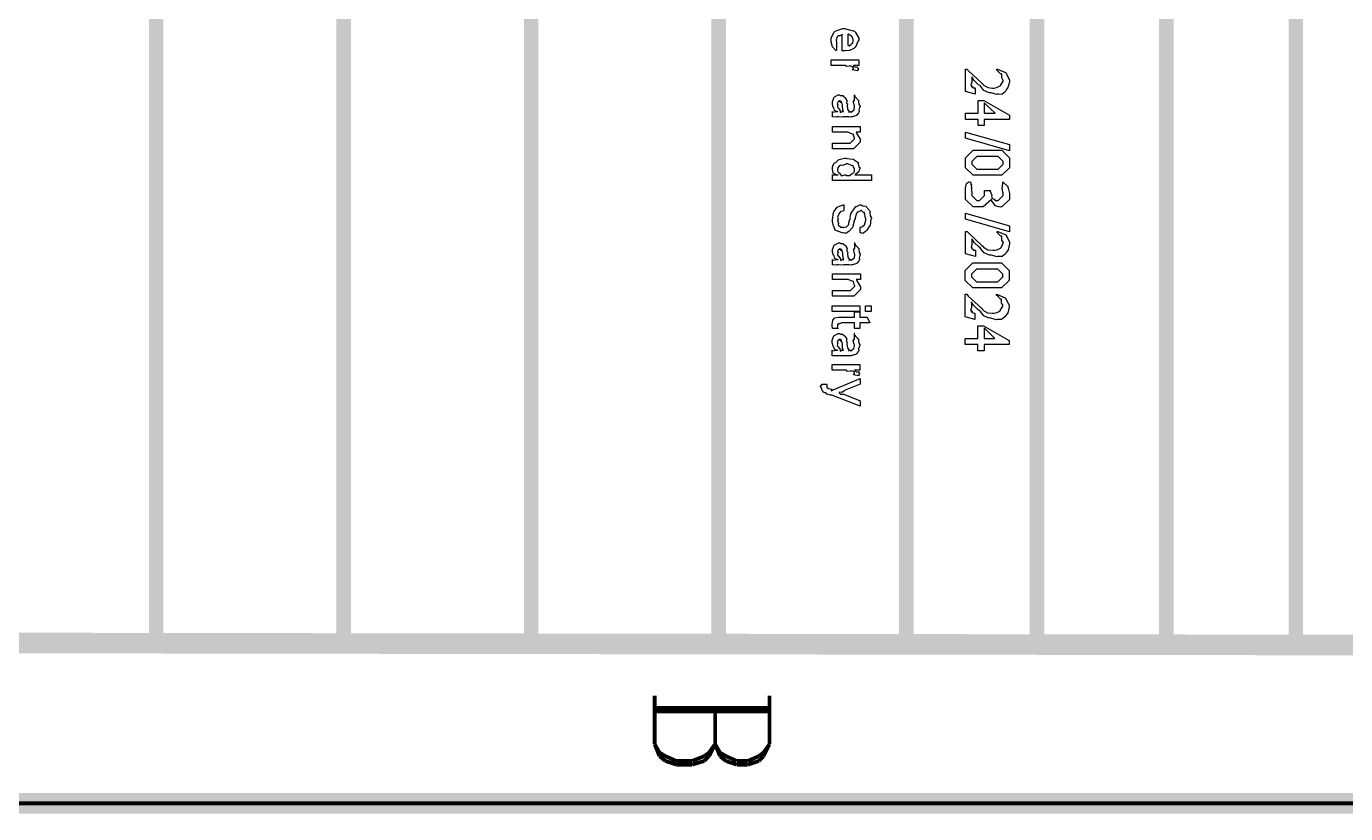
# Model space of a CAD drawing. Extents: x 0.1 to 11.6, y 0.3 to 16.2.
# Drawn here: x 1.958 to 3.775, y 0.296 to 1.381 of the extents above; entities that cross this region are included whole.
import ezdxf

# ---------------------------------------------------------------- set-up
doc = ezdxf.new("R2010")
doc.units = 0
doc.layers.get('0').update_dxf_attribs({"linetype": 'CONTINUOUS'})

msp = doc.modelspace()

# ---------------------------------------------------------------- linework, layer by layer
at = {"color": 0, "const_width": 0.005208}
msp.add_lwpolyline([(0.155003, 16.22), (11.57, 16.22), (11.57, 0.310004), (0.155003, 0.310004), (0.155003, 16.22)], close=True, dxfattribs=at)
at = {"color": 0}
for points, const_width in [([(2.13667, 0.530003), (2.13667, 4.18001)], 0.02), ([(2.39501, 0.530003), (2.39501, 4.18001)], 0.02), ([(2.65332, 0.530003), (2.65332, 4.18001)], 0.02), ([(2.91168, 0.530003), (2.91168, 4.18001)], 0.02), ([(3.16997, 0.528321), (3.16997, 4.18001)], 0.02), ([(3.34999, 0.528321), (3.34999, 4.18001)], 0.02), ([(3.52832, 0.528321), (3.52832, 4.18001)], 0.02), ([(3.70665, 0.528321), (3.70665, 4.18001)], 0.02), ([(11.315, 0.516656), (0.398329, 0.533311)], 0.028333), ([(2.82335, 0.391656), (2.82335, 0.458333)], 0.005208), ([(2.98167, 0.458333), (2.98167, 0.391656)], 0.005208), ([(2.98167, 0.441678), (2.82335, 0.441678)], 0.005208), ([(2.98167, 0.436686), (2.82335, 0.436686)], 0.005208), ([(2.90668, 0.436686), (2.90668, 0.391656)], 0.005208), ([(2.83003, 0.375), (2.82335, 0.391656)], 0.005208), ([(2.83003, 0.379992), (2.82335, 0.391656)], 0.005208), ([(2.83832, 0.375), (2.83003, 0.379992)], 0.005208), ([(2.89833, 0.379992), (2.89165, 0.375)], 0.005208), ([(2.90668, 0.391656), (2.89833, 0.375)], 0.005208), ([(2.90668, 0.391656), (2.89833, 0.379992)], 0.005208), ([(2.91336, 0.375), (2.90668, 0.391656)], 0.005208), ([(2.91336, 0.379992), (2.90668, 0.391656)], 0.005208), ([(2.92165, 0.375), (2.91336, 0.379992)], 0.005208), ([(2.97331, 0.379992), (2.96669, 0.375)], 0.005208), ([(2.98167, 0.391656), (2.97331, 0.375)], 0.005208), ([(2.98167, 0.391656), (2.97331, 0.379992)], 0.005208), ([(2.83832, 0.368326), (2.83003, 0.375)], 0.005208), ([(2.85335, 0.368326), (2.83832, 0.375)], 0.005208), ([(2.85335, 0.363336), (2.83832, 0.368326)], 0.005208), ([(2.875, 0.368326), (2.85335, 0.368326)], 0.005208), ([(2.875, 0.363336), (2.85335, 0.363336)], 0.005208), ([(2.89165, 0.375), (2.875, 0.368326)], 0.005208), ([(2.89165, 0.368326), (2.875, 0.363336)], 0.005208), ([(2.89833, 0.375), (2.89165, 0.368326)], 0.005208), ([(2.92165, 0.368326), (2.91336, 0.375)], 0.005208), ([(2.93668, 0.368326), (2.92165, 0.375)], 0.005208), ([(2.93668, 0.363336), (2.92165, 0.368326)], 0.005208), ([(2.95167, 0.368326), (2.93668, 0.368326)], 0.005208), ([(2.95167, 0.363336), (2.93668, 0.363336)], 0.005208), ([(2.96669, 0.375), (2.95167, 0.368326)], 0.005208), ([(2.96669, 0.368326), (2.95167, 0.363336)], 0.005208), ([(2.97331, 0.375), (2.96669, 0.368326)], 0.005208), ([(11.57, 0.310004), (0.155003, 0.310004)], 0.028333)]:
    msp.add_lwpolyline(points, dxfattribs=dict(at, const_width=const_width))
for points in [[(3.07406, 1.3546), (3.07406, 1.34722), (3.07281, 1.34717), (3.06874, 1.35178), (3.06842, 1.35243), (3.06842, 1.35243), (3.06646, 1.35943), (3.06646, 1.36176), (3.06646, 1.36469), (3.07058, 1.37277), (3.07146, 1.37348), (3.07183, 1.37402), (3.08192, 1.37761), (3.08535, 1.3776), (3.08649, 1.37712), (3.09879, 1.37403), (3.09967, 1.37326), (3.10004, 1.3724), (3.10465, 1.36458), (3.10465, 1.36198), (3.10379, 1.36051), (3.09993, 1.35205), (3.09901, 1.35135), (3.09771, 1.34999), (3.09179, 1.34717), (3.08561, 1.34701), (3.08361, 1.34701), (3.08333, 1.34684), (3.08219, 1.34701), (3.08188, 1.34701), (3.08188, 1.36979), (3.08128, 1.36903), (3.07824, 1.36757), (3.07622, 1.36773), (3.07601, 1.36741), (3.07519, 1.36659), (3.07329, 1.36361), (3.07406, 1.36225), (3.07406, 1.36176), (3.07351, 1.36111), (3.07406, 1.35835), (3.07406, 1.35742), (3.07378, 1.35731), (3.07406, 1.35531), (3.07406, 1.3546)], [(3.08946, 1.36979), (3.08946, 1.3546), (3.0894, 1.35455), (3.09115, 1.3539), (3.09412, 1.35612), (3.09446, 1.35634), (3.09446, 1.35634), (3.09636, 1.35732), (3.09706, 1.361), (3.09706, 1.3622), (3.09679, 1.36236), (3.09521, 1.3673), (3.09489, 1.36762), (3.09467, 1.36735), (3.09, 1.36979), (3.08946, 1.36979)], [(3.06651, 1.33464), (3.10471, 1.33464), (3.10471, 1.32682), (3.09711, 1.32682), (3.0975, 1.32601), (3.10064, 1.32427), (3.10297, 1.32503), (3.10319, 1.32487), (3.10297, 1.32444), (3.10319, 1.32254), (3.10471, 1.3227), (3.10471, 1.3227), (3.10417, 1.32216), (3.10297, 1.31999), (3.10325, 1.31934), (3.10319, 1.31923), (3.0956, 1.32075), (3.0956, 1.32075), (3.09711, 1.32254), (3.09711, 1.32313), (3.09711, 1.32313), (3.09603, 1.32498), (3.09581, 1.32509), (3.09581, 1.32509), (3.09287, 1.32628), (3.09256, 1.32639), (3.09147, 1.32579), (3.08757, 1.32525), (3.08594, 1.32682), (3.08539, 1.32682), (3.06651, 1.32682), (3.06651, 1.33464)], [(3.26486, 1.28722), (3.25142, 1.29069), (3.25142, 1.32172), (3.25358, 1.32172), (3.25558, 1.31933), (3.27387, 1.30252), (3.27528, 1.30154), (3.27582, 1.29997), (3.28213, 1.29622), (3.28868, 1.29568), (3.2909, 1.29568), (3.2909, 1.29568), (3.29432, 1.29638), (3.29921, 1.29861), (3.29981, 1.29915), (3.29981, 1.29932), (3.30328, 1.30523), (3.30328, 1.30718), (3.30311, 1.30713), (3.30143, 1.30968), (3.30143, 1.31445), (3.30111, 1.315), (3.30007, 1.31499), (3.29531, 1.31993), (3.2946, 1.3202), (3.2946, 1.32172), (3.29585, 1.32156), (3.30664, 1.31684), (3.3074, 1.31608), (3.30811, 1.31461), (3.31196, 1.30696), (3.31196, 1.30436), (3.31153, 1.30235), (3.31006, 1.29638), (3.30778, 1.29302), (3.30697, 1.29221), (3.30626, 1.29063), (3.3016, 1.28694), (3.29682, 1.28722), (3.29525, 1.28722), (3.29428, 1.28662), (3.28683, 1.28884), (3.28614, 1.28917), (3.28401, 1.28895), (3.27701, 1.29204), (3.27246, 1.29785), (3.2716, 1.29893), (3.26938, 1.30029), (3.26292, 1.30664), (3.26031, 1.31098), (3.2601, 1.3113), (3.2601, 1.30284), (3.2596, 1.30214), (3.259, 1.29953), (3.26025, 1.29932), (3.26031, 1.29915), (3.26004, 1.29893), (3.25976, 1.29752), (3.26161, 1.29736), (3.26183, 1.2972), (3.26167, 1.29714), (3.26178, 1.29601), (3.26454, 1.29579), (3.26486, 1.29568), (3.26486, 1.28722)], [(3.07574, 1.26335), (3.07488, 1.26302), (3.07124, 1.26454), (3.07015, 1.26828), (3.06988, 1.26877), (3.06944, 1.26904), (3.06814, 1.27344), (3.06814, 1.27485), (3.06814, 1.27702), (3.07047, 1.28304), (3.07096, 1.28353), (3.07118, 1.28375), (3.07639, 1.28635), (3.07813, 1.28635), (3.07813, 1.28635), (3.07932, 1.28532), (3.08251, 1.28548), (3.0829, 1.28527), (3.08317, 1.28467), (3.08594, 1.28277), (3.08615, 1.28244), (3.08599, 1.28196), (3.08817, 1.2787), (3.08832, 1.27832), (3.088, 1.2775), (3.08778, 1.27468), (3.08892, 1.27371), (3.08897, 1.27333), (3.08854, 1.27176), (3.08908, 1.2666), (3.09093, 1.26389), (3.09115, 1.26335), (3.09093, 1.26307), (3.09082, 1.26199), (3.09201, 1.26334), (3.09244, 1.26335), (3.09239, 1.26329), (3.09392, 1.26237), (3.09679, 1.26465), (3.097, 1.26487), (3.097, 1.26487), (3.09814, 1.26579), (3.09874, 1.26953), (3.09874, 1.27073), (3.09847, 1.271), (3.09728, 1.27588), (3.097, 1.27615), (3.097, 1.27615), (3.09819, 1.27848), (3.09874, 1.27854), (3.09874, 1.28635), (3.09847, 1.28613), (3.09912, 1.28385), (3.09961, 1.28353), (3.09982, 1.28293), (3.10428, 1.2787), (3.1046, 1.2781), (3.10428, 1.27691), (3.10482, 1.27284), (3.10633, 1.27062), (3.10633, 1.26986), (3.10558, 1.26893), (3.1046, 1.26514), (3.10503, 1.26275), (3.10482, 1.26226), (3.10411, 1.26134), (3.10211, 1.25846), (3.10135, 1.25808), (3.10113, 1.25792), (3.10026, 1.25727), (3.09581, 1.25608), (3.09526, 1.25597), (3.09424, 1.25575), (3.09119, 1.25537), (3.09033, 1.25575), (3.09006, 1.25575), (3.08399, 1.25575), (3.08274, 1.25548), (3.0765, 1.25575), (3.07443, 1.25575), (3.07335, 1.25548), (3.06944, 1.25575), (3.06814, 1.25575), (3.06814, 1.26335), (3.06857, 1.26253), (3.07394, 1.26335), (3.07574, 1.26335)], [(3.08356, 1.26335), (3.08356, 1.26335), (3.08257, 1.26546), (3.08231, 1.27073), (3.08225, 1.27159), (3.08214, 1.27165), (3.08143, 1.27572), (3.08137, 1.27593), (3.08094, 1.27577), (3.07932, 1.27588), (3.08035, 1.27783), (3.08029, 1.27789), (3.07981, 1.27756), (3.07807, 1.27691), (3.07899, 1.27854), (3.07899, 1.27854), (3.0784, 1.27805), (3.07633, 1.27669), (3.07661, 1.27724), (3.07661, 1.27724), (3.07607, 1.27653), (3.07488, 1.27398), (3.07574, 1.273), (3.07574, 1.27268), (3.07531, 1.27203), (3.07503, 1.26926), (3.07661, 1.26807), (3.07682, 1.26769), (3.07671, 1.26758), (3.07921, 1.26443), (3.07943, 1.26421), (3.07915, 1.26383), (3.07915, 1.2621), (3.0816, 1.26335), (3.08247, 1.26335), (3.08356, 1.26335)], [(3.2775, 1.24387), (3.26882, 1.24387), (3.26882, 1.25233), (3.25146, 1.25233), (3.25146, 1.26101), (3.26882, 1.26101), (3.26882, 1.27837), (3.27664, 1.27837), (3.31201, 1.25819), (3.31201, 1.25233), (3.2775, 1.25233), (3.2775, 1.24387)], [(3.2775, 1.26101), (3.29226, 1.26101), (3.2775, 1.27534), (3.2775, 1.26101)], [(3.06819, 1.24268), (3.10639, 1.24268), (3.10639, 1.23486), (3.10075, 1.23486), (3.10129, 1.23324), (3.10439, 1.22873), (3.10639, 1.22504), (3.10639, 1.2238), (3.10639, 1.22119), (3.09728, 1.21208), (3.09119, 1.21208), (3.06819, 1.21208), (3.06819, 1.21967), (3.08946, 1.21967), (3.09272, 1.21967), (3.09879, 1.22575), (3.09879, 1.2264), (3.09853, 1.22667), (3.09679, 1.23204), (3.0964, 1.23248), (3.09597, 1.23204), (3.08946, 1.23487), (3.08729, 1.23487), (3.06819, 1.23487), (3.06819, 1.24268)], [(3.31213, 1.2092), (3.25157, 1.22656), (3.25157, 1.23502), (3.31213, 1.21766), (3.31213, 1.2092)], [(3.28157, 1.20991), (3.30176, 1.20991), (3.31218, 1.19949), (3.31218, 1.19255), (3.31218, 1.1856), (3.30176, 1.1754), (3.28222, 1.1754), (3.26204, 1.1754), (3.25163, 1.1856), (3.25163, 1.19298), (3.25163, 1.19949), (3.26204, 1.20991), (3.28157, 1.20991)], [(3.28093, 1.20123), (3.26725, 1.20123), (3.26031, 1.19428), (3.26031, 1.19276), (3.26031, 1.19081), (3.26725, 1.18387), (3.28375, 1.18387), (3.29656, 1.18387), (3.3035, 1.19081), (3.3035, 1.19255), (3.3035, 1.19428), (3.29656, 1.20123), (3.28093, 1.20123)], [(3.06831, 1.17594), (3.07633, 1.17594), (3.07476, 1.17567), (3.06928, 1.17839), (3.06831, 1.18343), (3.06831, 1.18506), (3.06831, 1.18679), (3.07026, 1.19146), (3.07069, 1.192), (3.07069, 1.192), (3.07324, 1.19331), (3.07667, 1.19689), (3.07742, 1.19721), (3.07742, 1.19721), (3.0849, 1.19895), (3.0874, 1.19895), (3.08789, 1.19846), (3.09663, 1.1977), (3.09739, 1.19743), (3.09799, 1.19678), (3.10368, 1.19298), (3.10411, 1.19244), (3.10389, 1.19124), (3.10487, 1.18728), (3.1065, 1.18566), (3.1065, 1.18506), (3.10585, 1.18435), (3.1046, 1.18148), (3.10454, 1.18012), (3.10433, 1.17985), (3.10329, 1.17936), (3.09967, 1.17621), (3.09912, 1.17594), (3.1219, 1.17594), (3.1219, 1.16835), (3.06831, 1.16835), (3.06831, 1.17594)], [(3.0874, 1.19114), (3.08621, 1.19032), (3.08171, 1.18908), (3.07921, 1.18934), (3.07872, 1.18896), (3.07775, 1.18815), (3.07525, 1.18527), (3.0759, 1.18397), (3.0759, 1.18354), (3.07547, 1.18294), (3.07563, 1.18001), (3.07824, 1.17849), (3.07872, 1.17811), (3.07856, 1.17752), (3.08083, 1.17486), (3.08539, 1.17594), (3.08697, 1.17594), (3.0874, 1.17529), (3.09174, 1.17518), (3.0956, 1.17795), (3.09608, 1.17833), (3.09614, 1.17828), (3.09814, 1.17909), (3.0989, 1.18262), (3.0989, 1.18375), (3.09864, 1.18392), (3.09651, 1.18885), (3.09608, 1.18918), (3.09565, 1.18864), (3.08946, 1.19113), (3.0874, 1.19114)], [(3.30354, 1.16656), (3.30339, 1.16607), (3.30968, 1.15994), (3.31006, 1.15918), (3.31017, 1.15788), (3.31222, 1.15039), (3.31222, 1.14789), (3.31222, 1.14225), (3.30181, 1.13205), (3.30029, 1.13205), (3.29878, 1.13151), (3.29297, 1.1333), (3.28836, 1.1391), (3.28728, 1.14052), (3.28728, 1.14225), (3.27599, 1.13205), (3.27186, 1.13205), (3.2621, 1.13205), (3.25168, 1.14225), (3.25168, 1.15593), (3.25168, 1.15804), (3.25293, 1.16401), (3.25319, 1.16439), (3.25319, 1.16439), (3.25597, 1.16656), (3.25689, 1.16656), (3.25689, 1.16656), (3.25906, 1.16585), (3.25928, 1.16569), (3.25906, 1.16509), (3.25911, 1.16292), (3.26036, 1.16309), (3.26036, 1.16309), (3.25999, 1.1626), (3.25922, 1.16092), (3.26036, 1.16113), (3.26036, 1.16113), (3.25993, 1.1607), (3.25922, 1.15885), (3.26036, 1.15815), (3.26036, 1.15788), (3.25988, 1.15733), (3.25922, 1.15511), (3.26036, 1.15462), (3.26036, 1.15441), (3.25999, 1.15424), (3.26036, 1.15196), (3.26036, 1.15115), (3.26036, 1.14746), (3.26731, 1.14052), (3.26796, 1.14052), (3.27078, 1.14052), (3.27772, 1.14746), (3.27772, 1.15332), (3.27772, 1.15441), (3.28618, 1.15441), (3.28569, 1.1537), (3.28771, 1.14806), (3.28792, 1.14746), (3.2876, 1.14659), (3.28851, 1.14328), (3.29124, 1.14252), (3.29161, 1.14225), (3.2915, 1.1422), (3.29237, 1.14057), (3.29536, 1.14052), (3.29639, 1.14052), (3.2966, 1.14052), (3.30354, 1.14746), (3.30354, 1.15202), (3.30296, 1.15213), (3.30208, 1.15744), (3.303, 1.16417), (3.3029, 1.16504), (3.30354, 1.16656)], [(3.08382, 1.13455), (3.08382, 1.12673), (3.08339, 1.12603), (3.07975, 1.12543), (3.07949, 1.12522), (3.07872, 1.12451), (3.07667, 1.12207), (3.07693, 1.12115), (3.07688, 1.12088), (3.07622, 1.12012), (3.07514, 1.11708), (3.07601, 1.11507), (3.07601, 1.11437), (3.07542, 1.11388), (3.07656, 1.10916), (3.07667, 1.10872), (3.07633, 1.10813), (3.07661, 1.10568), (3.07861, 1.10547), (3.07883, 1.10525), (3.07867, 1.10514), (3.07915, 1.10373), (3.08197, 1.10395), (3.08296, 1.10395), (3.08333, 1.10368), (3.08735, 1.10449), (3.08772, 1.1046), (3.08772, 1.1046), (3.09076, 1.10758), (3.09099, 1.10807), (3.09099, 1.10807), (3.09071, 1.1103), (3.09287, 1.11567), (3.09315, 1.11675), (3.0925, 1.11768), (3.09343, 1.12229), (3.09614, 1.12603), (3.0964, 1.12652), (3.0964, 1.12652), (3.10069, 1.13227), (3.10118, 1.1326), (3.10124, 1.1326), (3.10607, 1.13455), (3.10769, 1.13455), (3.10769, 1.13455), (3.10997, 1.13325), (3.11431, 1.13276), (3.11486, 1.13238), (3.11501, 1.13167), (3.11974, 1.12641), (3.12007, 1.12565), (3.11963, 1.12435), (3.12022, 1.11968), (3.12201, 1.11686), (3.12201, 1.11588), (3.12099, 1.1148), (3.12039, 1.10645), (3.12007, 1.10568), (3.11908, 1.10471), (3.11654, 1.10123), (3.11518, 1.09939), (3.11464, 1.09896), (3.11388, 1.09787), (3.11029, 1.09543), (3.10736, 1.09619), (3.10661, 1.09614), (3.10661, 1.10395), (3.10661, 1.10395), (3.10872, 1.1046), (3.11214, 1.10677), (3.11247, 1.1072), (3.11247, 1.1072), (3.11442, 1.11355), (3.11442, 1.11567), (3.11404, 1.11654), (3.11257, 1.1237), (3.11225, 1.12413), (3.11171, 1.1238), (3.10835, 1.12673), (3.10726, 1.12673), (3.10639, 1.12614), (3.10335, 1.12478), (3.10292, 1.12505), (3.10292, 1.125), (3.10211, 1.12391), (3.10032, 1.12028), (3.09972, 1.11648), (3.09944, 1.11523), (3.09885, 1.11388), (3.0964, 1.10509), (3.09619, 1.1046), (3.09586, 1.10357), (3.09153, 1.09863), (3.09099, 1.09831), (3.09006, 1.09738), (3.08653, 1.09527), (3.08447, 1.09614), (3.08382, 1.09614), (3.08311, 1.09548), (3.07661, 1.09814), (3.07601, 1.09853), (3.07531, 1.0982), (3.07189, 1.09972), (3.07069, 1.10417), (3.07036, 1.10482), (3.06988, 1.10514), (3.06842, 1.11176), (3.06842, 1.11393), (3.06842, 1.11393), (3.06982, 1.12424), (3.07015, 1.125), (3.07015, 1.125), (3.07497, 1.13151), (3.07557, 1.13194), (3.07557, 1.13205), (3.08306, 1.13455), (3.08382, 1.13455)], [(3.31228, 1.09738), (3.25174, 1.11475), (3.25174, 1.12321), (3.31228, 1.10585), (3.31228, 1.09738)], [(3.26525, 1.06358), (3.25179, 1.06706), (3.25179, 1.09809), (3.25396, 1.09809), (3.25597, 1.0957), (3.27425, 1.07888), (3.27567, 1.07791), (3.27621, 1.07633), (3.2825, 1.07259), (3.28907, 1.07205), (3.29129, 1.07205), (3.29129, 1.07205), (3.29471, 1.07275), (3.29958, 1.07498), (3.30018, 1.07552), (3.30018, 1.07568), (3.30365, 1.0816), (3.30365, 1.08355), (3.3035, 1.0835), (3.30181, 1.08605), (3.30181, 1.09082), (3.30149, 1.09136), (3.30046, 1.09136), (3.29568, 1.0963), (3.29497, 1.09657), (3.29497, 1.09809), (3.29622, 1.09793), (3.30701, 1.09321), (3.30778, 1.09245), (3.30849, 1.09098), (3.31233, 1.08333), (3.31233, 1.08073), (3.3119, 1.07872), (3.31044, 1.07275), (3.30817, 1.06939), (3.30735, 1.06858), (3.30664, 1.067), (3.30197, 1.06331), (3.29719, 1.06358), (3.29563, 1.06358), (3.29465, 1.06299), (3.28722, 1.06521), (3.28651, 1.06554), (3.2844, 1.06532), (3.2774, 1.06841), (3.27285, 1.07422), (3.27197, 1.0753), (3.26975, 1.07666), (3.26329, 1.08301), (3.26069, 1.08735), (3.26047, 1.08767), (3.26047, 1.07921), (3.25999, 1.0785), (3.25939, 1.0759), (3.26064, 1.07568), (3.26069, 1.07552), (3.26042, 1.0753), (3.26014, 1.07389), (3.26199, 1.07373), (3.26221, 1.07357), (3.26204, 1.07351), (3.26215, 1.07237), (3.26492, 1.07216), (3.26525, 1.07205), (3.26525, 1.06358)], [(3.07607, 1.05941), (3.07519, 1.05908), (3.07156, 1.0606), (3.07047, 1.06434), (3.07021, 1.06483), (3.06976, 1.0651), (3.06847, 1.0695), (3.06847, 1.07091), (3.06847, 1.07308), (3.07081, 1.0791), (3.07129, 1.07959), (3.0715, 1.07981), (3.07671, 1.08241), (3.07844, 1.08241), (3.07844, 1.08241), (3.07964, 1.08138), (3.08285, 1.08154), (3.08322, 1.08132), (3.0835, 1.08073), (3.08626, 1.07883), (3.08649, 1.0785), (3.08632, 1.07802), (3.08849, 1.07476), (3.08865, 1.07438), (3.08832, 1.07357), (3.08811, 1.07074), (3.08925, 1.06977), (3.08931, 1.06939), (3.08886, 1.06782), (3.0894, 1.06266), (3.09125, 1.05995), (3.09147, 1.05941), (3.09125, 1.05913), (3.09114, 1.05805), (3.09233, 1.05941), (3.09278, 1.05941), (3.09272, 1.05935), (3.09424, 1.05843), (3.09711, 1.06071), (3.09733, 1.06092), (3.09733, 1.06092), (3.09847, 1.06185), (3.09907, 1.06559), (3.09907, 1.06679), (3.09879, 1.06706), (3.0976, 1.07194), (3.09733, 1.07221), (3.09733, 1.07221), (3.09853, 1.07454), (3.09907, 1.0746), (3.09907, 1.08241), (3.09879, 1.08219), (3.09944, 1.07992), (3.09993, 1.07959), (3.10015, 1.07899), (3.1046, 1.07476), (3.10493, 1.07416), (3.1046, 1.07297), (3.10514, 1.0689), (3.10667, 1.06668), (3.10667, 1.06592), (3.1059, 1.065), (3.10493, 1.0612), (3.10536, 1.05881), (3.10514, 1.05832), (3.10444, 1.0574), (3.10243, 1.05452), (3.10167, 1.05414), (3.10146, 1.05398), (3.10058, 1.05333), (3.09614, 1.05214), (3.0956, 1.05203), (3.09457, 1.05181), (3.09153, 1.05143), (3.09065, 1.05181), (3.09039, 1.05181), (3.08431, 1.05181), (3.08306, 1.05154), (3.07682, 1.05181), (3.07476, 1.05181), (3.07368, 1.05154), (3.06976, 1.05181), (3.06847, 1.05181), (3.06847, 1.05941), (3.0689, 1.05859), (3.07428, 1.05941), (3.07607, 1.05941)], [(3.08388, 1.05941), (3.08388, 1.05941), (3.0829, 1.06152), (3.08263, 1.06679), (3.08257, 1.06765), (3.08247, 1.06771), (3.08176, 1.07178), (3.08171, 1.07199), (3.08128, 1.07183), (3.07964, 1.07194), (3.08068, 1.07389), (3.08062, 1.07395), (3.08014, 1.07362), (3.0784, 1.07297), (3.07932, 1.0746), (3.07932, 1.0746), (3.07872, 1.07411), (3.07667, 1.07275), (3.07693, 1.07329), (3.07693, 1.07329), (3.07639, 1.07259), (3.07519, 1.07004), (3.07607, 1.06907), (3.07607, 1.06874), (3.07563, 1.06809), (3.07536, 1.06532), (3.07693, 1.06413), (3.07715, 1.06375), (3.07704, 1.06364), (3.07954, 1.06049), (3.07975, 1.06027), (3.07949, 1.0599), (3.07949, 1.05816), (3.08192, 1.05941), (3.08279, 1.05941), (3.08388, 1.05941)], [(3.28099, 1.05474), (3.30117, 1.05474), (3.31158, 1.04432), (3.31158, 1.03738), (3.31158, 1.03044), (3.30117, 1.02024), (3.28162, 1.02023), (3.26144, 1.02024), (3.25103, 1.03044), (3.25103, 1.03782), (3.25103, 1.04432), (3.26144, 1.05474), (3.28099, 1.05474)], [(3.06857, 1.0395), (3.10678, 1.0395), (3.10678, 1.03169), (3.10113, 1.03168), (3.10167, 1.03006), (3.10476, 1.02556), (3.10678, 1.02187), (3.10678, 1.02062), (3.10678, 1.01802), (3.09765, 1.0089), (3.09158, 1.0089), (3.06858, 1.0089), (3.06858, 1.01649), (3.08985, 1.01649), (3.0931, 1.01649), (3.09918, 1.02257), (3.09918, 1.02322), (3.0989, 1.02349), (3.09717, 1.02886), (3.09679, 1.0293), (3.09636, 1.02886), (3.08985, 1.03169), (3.08767, 1.03169), (3.06858, 1.03169), (3.06857, 1.0395)], [(3.28033, 1.04606), (3.26665, 1.04606), (3.25971, 1.03912), (3.25971, 1.0376), (3.25971, 1.03564), (3.26665, 1.0287), (3.28315, 1.0287), (3.29596, 1.0287), (3.3029, 1.03564), (3.3029, 1.03738), (3.3029, 1.03912), (3.29596, 1.04606), (3.28033, 1.04606)], [(3.26454, 0.97694), (3.25108, 0.980414), (3.25108, 1.01145), (3.25325, 1.01145), (3.25526, 1.00906), (3.27354, 0.992242), (3.27496, 0.991264), (3.2755, 0.989692), (3.28179, 0.985947), (3.28836, 0.985404), (3.29058, 0.985404), (3.29058, 0.985404), (3.294, 0.986111), (3.29889, 0.988333), (3.29949, 0.988876), (3.29949, 0.989038), (3.30296, 0.994953), (3.30296, 0.996907), (3.30279, 0.996851), (3.30111, 0.999401), (3.30111, 1.00418), (3.30078, 1.00472), (3.29975, 1.00472), (3.29497, 1.00966), (3.29428, 1.00993), (3.29428, 1.01145), (3.29551, 1.01128), (3.30632, 1.00656), (3.30707, 1.0058), (3.30778, 1.00434), (3.31164, 0.99669), (3.31164, 0.994085), (3.31119, 0.992078), (3.30974, 0.98611), (3.30746, 0.982747), (3.30664, 0.981932), (3.30593, 0.98036), (3.30126, 0.976669), (3.2965, 0.976939), (3.29492, 0.97694), (3.29394, 0.976346), (3.28651, 0.978568), (3.28581, 0.978893), (3.28369, 0.978676), (3.27669, 0.981769), (3.27214, 0.987574), (3.27126, 0.988661), (3.26904, 0.990015), (3.26258, 0.996365), (3.25999, 1.0007), (3.25976, 1.00103), (3.25976, 0.992567), (3.25928, 0.99186), (3.25868, 0.989256), (3.25993, 0.989039), (3.25999, 0.988876), (3.25971, 0.98866), (3.25944, 0.98725), (3.26129, 0.987086), (3.2615, 0.986924), (3.26133, 0.98687), (3.26144, 0.985729), (3.26421, 0.985513), (3.26454, 0.985404), (3.26454, 0.97694)], [(3.06787, 0.995767), (3.10607, 0.995765), (3.10607, 0.987954), (3.06787, 0.987954), (3.06787, 0.995767)], [(3.07639, 0.964303), (3.06858, 0.964303), (3.06842, 0.96441), (3.06793, 0.968426), (3.06793, 0.969728), (3.06793, 0.969728), (3.06862, 0.975479), (3.06879, 0.975804), (3.0689, 0.975968), (3.07129, 0.978678), (3.07161, 0.978843), (3.07161, 0.978843), (3.07682, 0.979711), (3.07856, 0.97971), (3.09853, 0.979711), (3.09853, 0.987307), (3.10613, 0.987304), (3.10613, 0.97971), (3.1161, 0.979711), (3.12001, 0.971897), (3.10613, 0.971897), (3.10613, 0.964301), (3.09853, 0.964301), (3.09853, 0.971899), (3.08008, 0.971897), (3.07932, 0.971356), (3.07661, 0.970324), (3.07704, 0.971679), (3.07704, 0.971679), (3.07661, 0.971192), (3.07525, 0.969674), (3.07596, 0.970379), (3.07596, 0.970379), (3.07553, 0.969836), (3.0746, 0.967882), (3.07553, 0.967829), (3.07553, 0.967774), (3.07514, 0.967287), (3.07476, 0.965279), (3.07622, 0.964681), (3.07639, 0.964303)], [(3.11388, 0.995767), (3.12147, 0.995767), (3.12147, 0.987954), (3.11388, 0.987954), (3.11388, 0.995767)], [(3.27718, 0.933594), (3.2685, 0.933594), (3.2685, 0.942057), (3.25114, 0.942057), (3.25114, 0.950738), (3.2685, 0.950738), (3.2685, 0.968099), (3.27632, 0.968099), (3.31168, 0.947917), (3.31168, 0.942057), (3.27718, 0.942057), (3.27718, 0.933594)], [(3.27718, 0.950738), (3.29194, 0.950738), (3.27718, 0.965061), (3.27718, 0.950738)], [(3.07551, 0.93446), (3.07465, 0.934135), (3.07101, 0.935654), (3.06993, 0.939397), (3.06967, 0.939886), (3.06922, 0.940156), (3.06793, 0.944551), (3.06793, 0.945962), (3.06793, 0.948132), (3.07026, 0.954153), (3.07075, 0.954643), (3.07096, 0.95486), (3.07617, 0.957464), (3.0779, 0.957464), (3.0779, 0.957464), (3.0791, 0.956433), (3.08231, 0.956596), (3.08268, 0.956379), (3.08296, 0.955781), (3.08572, 0.953883), (3.08593, 0.953556), (3.08578, 0.953067), (3.08794, 0.949814), (3.08811, 0.949435), (3.08778, 0.948621), (3.08757, 0.945799), (3.08871, 0.944822), (3.08876, 0.944443), (3.08832, 0.942868), (3.08886, 0.937715), (3.09071, 0.935003), (3.09093, 0.93446), (3.09071, 0.934187), (3.0906, 0.933104), (3.09179, 0.93446), (3.09224, 0.934463), (3.09218, 0.934406), (3.09369, 0.933483), (3.09657, 0.935761), (3.09679, 0.935978), (3.09679, 0.935978), (3.09793, 0.9369), (3.09853, 0.940643), (3.09853, 0.941839), (3.09825, 0.94211), (3.09706, 0.946993), (3.09679, 0.947265), (3.09679, 0.947265), (3.09799, 0.949597), (3.09853, 0.949653), (3.09853, 0.957464), (3.09825, 0.957247), (3.0989, 0.954968), (3.09939, 0.954643), (3.09961, 0.954044), (3.10406, 0.949814), (3.10439, 0.949215), (3.10406, 0.948022), (3.1046, 0.943956), (3.10613, 0.941728), (3.10613, 0.940971), (3.10536, 0.940046), (3.10439, 0.936249), (3.10482, 0.933864), (3.1046, 0.933374), (3.10389, 0.932453), (3.10189, 0.929578), (3.10113, 0.929197), (3.10092, 0.929035), (3.10004, 0.928383), (3.0956, 0.92719), (3.09506, 0.927082), (3.09403, 0.926865), (3.09099, 0.926486), (3.09011, 0.926865), (3.08985, 0.926863), (3.08376, 0.926865), (3.08251, 0.926593), (3.07628, 0.926863), (3.07422, 0.926863), (3.07314, 0.926593), (3.06922, 0.926863), (3.06793, 0.926865), (3.06793, 0.93446), (3.06836, 0.933646), (3.07374, 0.93446), (3.07551, 0.93446)], [(3.08333, 0.93446), (3.08333, 0.93446), (3.08236, 0.936576), (3.08208, 0.941838), (3.08203, 0.942706), (3.08192, 0.94276), (3.08122, 0.946831), (3.08117, 0.947047), (3.08074, 0.946882), (3.0791, 0.94699), (3.08014, 0.948946), (3.08008, 0.948999), (3.07958, 0.948675), (3.07785, 0.948022), (3.07878, 0.949651), (3.07878, 0.949651), (3.07818, 0.949161), (3.07611, 0.947804), (3.07639, 0.948349), (3.07639, 0.948349), (3.07585, 0.947642), (3.07465, 0.945092), (3.07553, 0.944117), (3.07551, 0.943792), (3.07508, 0.94314), (3.07482, 0.940374), (3.07639, 0.939182), (3.07661, 0.938799), (3.0765, 0.938692), (3.07899, 0.935543), (3.07921, 0.935328), (3.07894, 0.934947), (3.07894, 0.933211), (3.08137, 0.93446), (3.08225, 0.93446), (3.08333, 0.93446)], [(3.06803, 0.914553), (3.10622, 0.914553), (3.10622, 0.90674), (3.09864, 0.906739), (3.09901, 0.905928), (3.10215, 0.90419), (3.10449, 0.904949), (3.10471, 0.904787), (3.10449, 0.904353), (3.10471, 0.902456), (3.10622, 0.902617), (3.10622, 0.902617), (3.10568, 0.902074), (3.10449, 0.899904), (3.10476, 0.899254), (3.10471, 0.899146), (3.09711, 0.900665), (3.09711, 0.900665), (3.09864, 0.902453), (3.09864, 0.903051), (3.09864, 0.903051), (3.09754, 0.904896), (3.09733, 0.905004), (3.09733, 0.905004), (3.0944, 0.906196), (3.09407, 0.906306), (3.09299, 0.905711), (3.08908, 0.905167), (3.08746, 0.90674), (3.08692, 0.90674), (3.06803, 0.90674), (3.06803, 0.914553)], [(3.05376, 0.887696), (3.06093, 0.887696), (3.06054, 0.887315), (3.06049, 0.885851), (3.06049, 0.885308), (3.06028, 0.885092), (3.06104, 0.883083), (3.06114, 0.882921), (3.06114, 0.882921), (3.06287, 0.881728), (3.0631, 0.881619), (3.0631, 0.881619), (3.067, 0.880533), (3.06765, 0.880317), (3.06733, 0.87999), (3.06674, 0.878635), (3.06917, 0.87999), (3.06939, 0.879883), (3.10628, 0.895289), (3.10628, 0.887696), (3.08589, 0.879233), (3.08501, 0.878254), (3.08122, 0.876192), (3.07829, 0.876408), (3.07764, 0.876192), (3.07747, 0.875868), (3.07958, 0.873917), (3.08404, 0.873696), (3.08479, 0.873372), (3.10628, 0.86469), (3.10628, 0.857096), (3.06743, 0.872503), (3.06569, 0.872504), (3.0606, 0.873804), (3.05935, 0.875597), (3.05897, 0.87576), (3.05832, 0.87549), (3.05556, 0.876354), (3.05442, 0.878904), (3.05419, 0.879233), (3.05419, 0.879233), (3.05268, 0.882813), (3.05268, 0.884006), (3.05236, 0.884006), (3.05138, 0.885415), (3.05354, 0.887369), (3.05376, 0.887696)]]:
    msp.add_lwpolyline(points, close=True, dxfattribs=at)

doc.saveas('drawing.dxf')
